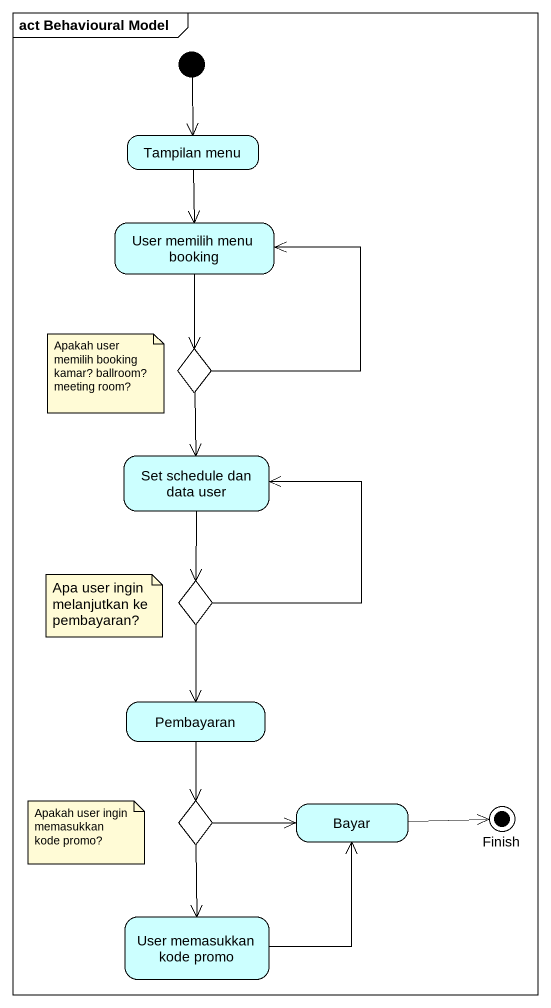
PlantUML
@startuml
mainframe act Behavioural Model
hide empty description
state "Tampilan menu" as Tampilan_menu #CCFFFF
state "User memilih menu booking" as User_memilih_menu_booking #CCFFFF
state choice1 <<choice>> #FFFFE0
state "Set schedule dan data user" as Set_schedule_dan_data_user #CCFFFF
state choice2 <<choice>> #FFFFE0
state Pembayaran #CCFFFF
state choice3 <<choice>> #FFFFE0
state Bayar #CCFFFF
state Finish <<end>> #3CB371
state "User memasukkan kode promo" as User_memasukkan_kode_promo #CCFFFF
[*] --> Tampilan_menu
Tampilan_menu --> User_memilih_menu_booking
User_memilih_menu_booking --> choice1
choice1 -up-> User_memilih_menu_booking
choice1 --> Set_schedule_dan_data_user
Set_schedule_dan_data_user --> choice2
choice2 -up-> Set_schedule_dan_data_user
choice2 --> Pembayaran
Pembayaran --> choice3
choice3 -right-> Bayar
choice3 --> User_memasukkan_kode_promo
Bayar -right-> Finish
User_memasukkan_kode_promo -up-> Bayar
note as N1
  Apakah user memilih booking kamar? ballroom? meeting room?
end note
note as N2
  Apa user ingin melanjutkan ke pembayaran?
end note
note as N3
  Apakah user ingin memasukkan kode promo?
end note
@enduml
